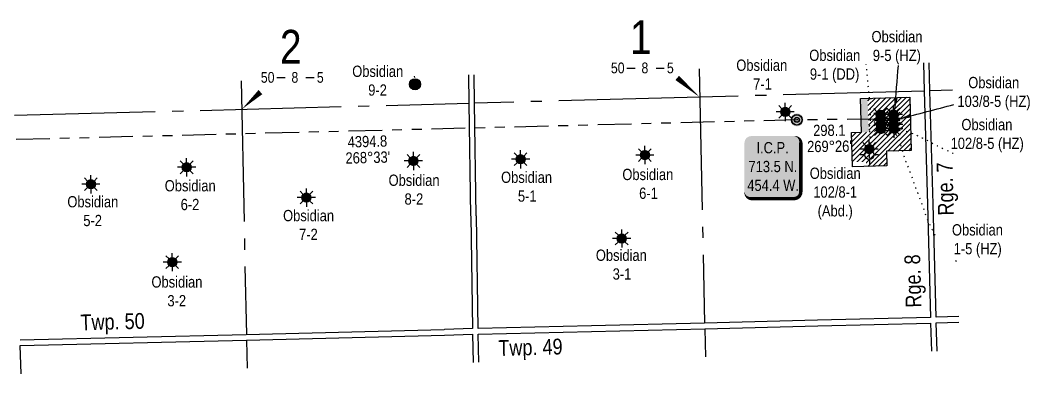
# Model space of a CAD drawing. Extents: x 626550 to 632078, y 5902939 to 5909485.
# Drawn here: x 630895 to 631790, y 5903609 to 5903923 of the extents above; entities that cross this region are included whole.
import ezdxf
from ezdxf.enums import TextEntityAlignment as Align

# ---------------------------------------------------------------- set-up
doc = ezdxf.new("R2010")
doc.units = 0
doc.header["$LTSCALE"] = 5
for name, pattern in [('foc-DOT', [1, 0.2, -0.8]), ('foc-DRILLPATH', [14.75, 6, -1.75, 1.75, -1.75, 1.75, -1.75]), ('foc-QUARTERLINE', [33, 25, -3, 2, -3])]:
    doc.linetypes.add(name, pattern=pattern)
for name, color, linetype in [('10', 1, 'Continuous'), ('9', 3, 'Continuous'), ('AB_SEC_N83UTMz11', 7, 'Continuous'), ('ABADATA-DRILL', 8, 'foc-DOT'), ('ABADATA-DRILL-T', 8, 'Continuous'), ('CG-NOTES', 7, 'Continuous'), ('D-TXT', 6, 'Continuous'), ('L-BD', 7, 'Continuous'), ('L-MON', 1, 'Continuous'), ('L-QSEC', 8, 'foc-QUARTERLINE'), ('L-SEC', 7, 'Continuous'), ('L-SECLBL', 7, 'Continuous'), ('L-SECQ', 8, 'foc-QUARTERLINE'), ('P-PDRILLPATH', 12, 'foc-DRILLPATH'), ('P-PROPOSED', 10, 'Continuous'), ('P-PROPOSED-EXISTING-H', 59, 'Continuous'), ('P-PROPOSED-H', 21, 'Continuous')]:
    doc.layers.add(name, color=color, linetype=linetype)
doc.layers.add('AS-GENERAL', color=48, linetype='Continuous', lineweight=18)
doc.styles.add('80', font='ARIALN.TTF', dxfattribs={"height": 10})
doc.styles.add('80CG', font='ARIALN.TTF', dxfattribs={"height": 10})
doc.styles.add('80L', font='ARIALN.TTF', dxfattribs={"height": 10})
doc.styles.add('SIMPLEX', font='ARIALN.TTF')
doc.dimstyles.new('Compass 5 000', dxfattribs={"dimscale": 5, "dimtxt": 9, "dimasz": 2, "dimexe": 0.2, "dimexo": 0.0625, "dimgap": 0.5, "dimtad": 0, "dimtih": 1, "dimtoh": 1, "dimzin": 0, "dimdsep": 46, "dimtxsty": '80CG', "dimcen": 0.1, "dimse1": 1, "dimse2": 1, "dimclrd": 256, "dimclrt": 256, "dimaunit": 1, "dimadec": 4, "dimazin": 0, "dimtfac": 0.06, "dimtofl": 0, "dimtmove": 0, "dimatfit": 1, "dimfxl": 0.2, "dimtolj": 1, "dimtzin": 0, "dimlwd": -1, "dimarcsym": 0})

# ---------------------------------------------------------------- blocks, each defined once
blk = doc.blocks.new('L-SECLBL')
at = {"layer": '9', "color": 7}
for p, q in [((-5.08, -27.83), (-12.29, -27.83)), ((20.7, -27.83), (13.5, -27.83))]:
    blk.add_line(p, q, dxfattribs=at)
at = {"layer": '10', "color": 2, "style": 'SIMPLEX'}
blk.add_attdef('SEC', text='', height=30, dxfattribs=at).set_placement((0, 0), align=Align.MIDDLE)
at = {"layer": '10', "color": 5, "style": '80L'}
blk.add_attdef('TWP', text='', height=9.5, dxfattribs=at).set_placement((-14.43, -27.37), align=Align.MIDDLE_RIGHT)
blk.add_attdef('RGE', text='', height=9.5, dxfattribs=at).set_placement((3.62, -27.37), align=Align.MIDDLE_CENTER)
blk.add_attdef('MER', text='', height=9.5, dxfattribs=at).set_placement((23.17, -27.37), align=Align.MIDDLE_LEFT)
blk = doc.blocks.new('GAS')
h = blk.add_hatch(color=255)
h.dxf.hatch_style = 1
edge = h.paths.add_edge_path()
edge.add_arc((0, 0), 0.9, 0, 360)
for p, q in [((-0.81, 0), (-1.62, 0)), ((-0.57, 0.57), (-1.14, 1.14)), ((0, 0.81), (0, 1.62)), ((0.57, 0.57), (1.14, 1.14)), ((1.62, 0), (0.81, 0)), ((-0.57, -0.57), (-1.14, -1.14)), ((0, -0.81), (0, -1.62)), ((1.14, -1.14), (0.57, -0.57))]:
    blk.add_line(p, q)
blk.add_circle((0, 0), 0.8)
blk = doc.blocks.new('GABD')
for p, q in [((-0.81, 0), (-1.62, 0)), ((0, 0.81), (0, 1.62)), ((1.62, 0), (0.81, 0)), ((0, -0.81), (0, -1.62))]:
    blk.add_line(p, q)
blk.add_circle((0, 0), 0.8)
blk = doc.blocks.new('WC')
at = {"layer": 'L-MON'}
h = blk.add_hatch(color=255, dxfattribs=at)
h.dxf.hatch_style = 1
edge = h.paths.add_edge_path()
edge.add_arc((0, 0), 0.9, 0, 360)
at = {"layer": 'L-MON', "color": 240, "flags": 128}
for points in [[(-0.62, 0.5), (-1.23, 1.12)], [(0.52, 0.61), (1.13, 1.21)], [(-1.18, -1.18), (-0.56, -0.57)], [(1.16, -1.18), (0.56, -0.57)]]:
    blk.add_lwpolyline(points, dxfattribs=at)
at = {"layer": 'L-MON', "color": 240}
for radius in [0.8, 0.373]:
    blk.add_circle((0, 0), radius, dxfattribs=at)
blk = doc.blocks.new('BH-Existing')
at = {"layer": 'ABADATA-DRILL-T'}
h = blk.add_hatch(color=256, dxfattribs=at)
h.dxf.hatch_style = 1
edge = h.paths.add_edge_path()
edge.add_arc((0, 0), 0.5, 0, 360)
blk.add_circle((0, 0), 0.5, dxfattribs=at)
blk = doc.blocks.new('plbh')
at = {"layer": 'L-MON'}
h = blk.add_hatch(color=255, dxfattribs=at)
h.dxf.hatch_style = 1
edge = h.paths.add_edge_path()
edge.add_arc((0, 0), 1.16, 0, 360)
h = blk.add_hatch(color=256, dxfattribs=at)
h.dxf.hatch_style = 1
h.paths.add_polyline_path([(-0.96, 0, 1), (0.96, 0, 1)])
h.paths.add_polyline_path([(0.91, 0, -1), (-0.91, 0, -1)], flags=16)
h.paths.add_polyline_path([(0.45, 0, -1), (-0.45, 0, -1)], flags=0)
h = blk.add_hatch(color=256, dxfattribs=at)
h.dxf.hatch_style = 1
h.paths.add_polyline_path([(-0.45, 0, 1), (0.45, 0, 1)])
h.paths.add_polyline_path([(0.4, 0, -1), (-0.4, 0, -1)], flags=16)
at = {"layer": 'L-MON', "color": 240}
for radius in [0.96, 0.91, 0.45, 0.4]:
    blk.add_circle((0, 0), radius, dxfattribs=at)
blk = doc.blocks.new('*U527')
h = blk.add_hatch(color=255)
edge = h.paths.add_edge_path()
edge.add_line((-19, -28.5), (19, -28.5))
edge.add_arc((19, -22.5), 6, 270, 360)
edge.add_line((25, -22.5), (25, 21))
edge.add_arc((19, 21), 6, 0, 90)
edge.add_line((19, 27), (-19, 27))
edge.add_arc((-19, 21), 6, 90, 180)
edge.add_line((-25, 21), (-25, -22.5))
edge.add_arc((-19, -22.5), 6, 180, 270)
at = {"color": 14, "flags": 128}
blk.add_lwpolyline([(-19, -28.5, 3, 3, 0), (19, -28.5, 3, 3, 0.414214), (25, -22.5, 3, 3, 0), (25, 21, 3, 0, 0.414214), (19, 27, 0, 0, 0), (-19, 27, 0, 0, 0.414214), (-25, 21, 0, 0, 0), (-25, -22.5, 0, 3, 0.414214)], format="xyseb", close=True, dxfattribs=at)
at = {"color": 14, "style": '80'}
blk.add_attdef('ENTER_TEXT_001', (-26.85, -4.92), '', height=10, dxfattribs=at)

msp = doc.modelspace()

# ---------------------------------------------------------------- hatches: boundary and pattern name
at = {"layer": 'P-PROPOSED-EXISTING-H'}
h = msp.add_hatch(dxfattribs=at)
h.set_pattern_fill('ANSI31', color=256, scale=0.99968, style=0)
h.set_pattern_definition([(45, (273.483, 3718.45), (-2.2443463282, 2.2443463282), [])])
h.paths.add_polyline_path([(631647.418, 5903823.731), (631646.423, 5903853.7), (631683.899, 5903854.704), (631685.173, 5903807.236), (631663.127, 5903806.646), (631663.457, 5903793.72), (631632.999, 5903792.927), (631632.216, 5903823.386)])
at = {"layer": 'P-PROPOSED-H'}
h = msp.add_hatch(color=256, dxfattribs=at)
h.dxf.hatch_style = 1
h.paths.add_polyline_path([(631647.418, 5903823.731), (631646.423, 5903853.7), (631640.181, 5903853.533), (631640.985, 5903823.603)])

# ---------------------------------------------------------------- linework, layer by layer
at = {"layer": 'AB_SEC_N83UTMz11'}
for p, q in [((631292.317, 5903874.453), (631292.671, 5903849.259)), ((631292.671, 5903849.259), (631294.101, 5903749.279)), ((631294.458, 5903749.229), (631295.888, 5903649.249)), ((631295.888, 5903649.249), (631270.903, 5903648.618)), ((631270.974, 5903643.591), (631295.96, 5903644.222)), ((631295.96, 5903644.222), (631296.618, 5903619.238))]:
    msp.add_line(p, q, dxfattribs=at)
at = {"layer": 'ABADATA-DRILL', "flags": 128}
for points in [[(631647.804, 5903808.917), (631647.804, 5903808.917), (631647.792, 5903808.922), (631647.702, 5903809.075), (631647.626, 5903809.49), (631647.693, 5903810.237), (631647.93, 5903811.232), (631648.233, 5903812.408), (631648.476, 5903813.678), (631648.611, 5903815.017), (631648.634, 5903816.453), (631648.619, 5903817.921), (631648.625, 5903819.404), (631648.599, 5903820.896), (631648.565, 5903822.401), (631648.514, 5903823.883), (631648.395, 5903825.32), (631648.246, 5903826.891), (631648.214, 5903828.434), (631648.347, 5903830.035), (631648.571, 5903831.717), (631648.832, 5903833.483), (631648.988, 5903835.18), (631648.991, 5903837.161), (631648.951, 5903839.06), (631648.917, 5903841.083), (631648.88, 5903843.16), (631648.84, 5903845.152), (631648.734, 5903847.283), (631648.542, 5903849.506), (631648.309, 5903851.715), (631648.091, 5903853.997), (631647.882, 5903856.313), (631647.61, 5903858.661), (631647.373, 5903860.998), (631647.166, 5903863.238), (631646.894, 5903865.731), (631646.681, 5903868.014), (631646.489, 5903870.279), (631646.266, 5903872.634), (631646.053, 5903875.004), (631645.869, 5903877.313), (631645.632, 5903879.754), (631645.4, 5903881.996), (631645.251, 5903883.703)], [(631244.168, 5903873.211), (631244.362, 5903871.976), (631244.631, 5903869.628), (631244.884, 5903866.138)], [(631669.79, 5903830.541), (631669.77, 5903830.548), (631669.684, 5903830.576), (631669.535, 5903830.634), (631669.37, 5903830.717), (631669.184, 5903830.829), (631669.148, 5903830.888), (631669.359, 5903830.854), (631669.488, 5903830.8), (631669.483, 5903830.77), (631669.477, 5903830.717), (631669.455, 5903830.614), (631669.453, 5903830.497), (631669.496, 5903830.323), (631669.574, 5903830.212), (631669.62, 5903830.174), (631669.436, 5903830.036), (631669.271, 5903829.954), (631669.297, 5903829.995), (631669.329, 5903829.94), (631669.354, 5903829.841), (631669.357, 5903829.826), (631669.36, 5903829.814), (631669.371, 5903829.787), (631669.425, 5903829.718), (631669.54, 5903829.626), (631669.723, 5903829.536), (631669.978, 5903829.451), (631670.3, 5903829.35), (631670.674, 5903829.222), (631671.098, 5903829.071), (631671.561, 5903828.899), (631672.049, 5903828.7), (631672.558, 5903828.462), (631673.116, 5903828.189), (631673.772, 5903827.897), (631674.515, 5903827.595), (631675.33, 5903827.25), (631676.177, 5903826.851), (631677.037, 5903826.414), (631677.909, 5903825.961), (631678.792, 5903825.505), (631679.705, 5903825.058), (631680.685, 5903824.622), (631681.71, 5903824.193), (631682.757, 5903823.751), (631683.82, 5903823.305), (631684.941, 5903822.839), (631686.139, 5903822.362), (631687.456, 5903821.86), (631688.839, 5903821.341), (631690.272, 5903820.768), (631691.728, 5903820.13), (631693.244, 5903819.409), (631694.798, 5903818.632), (631696.394, 5903817.823), (631698.02, 5903816.982), (631699.655, 5903816.11), (631701.313, 5903815.208), (631702.993, 5903814.309), (631704.761, 5903813.397), (631706.582, 5903812.5), (631708.41, 5903811.61), (631710.281, 5903810.691), (631712.132, 5903809.772), (631713.991, 5903808.843), (631715.899, 5903807.917), (631717.878, 5903806.989), (631719.895, 5903806.062), (631721.944, 5903805.123), (631723.202, 5903804.541)], [(631669.894, 5903826.787), (631669.874, 5903826.761), (631669.792, 5903826.757), (631669.66, 5903826.808), (631669.612, 5903826.734), (631669.634, 5903826.51), (631669.652, 5903826.285), (631669.636, 5903826.072), (631669.548, 5903825.885), (631669.513, 5903825.814), (631669.508, 5903825.796), (631669.417, 5903825.736), (631669.392, 5903825.935), (631669.485, 5903826.09), (631669.562, 5903826.203), (631669.427, 5903826.296), (631669.365, 5903826.56), (631669.412, 5903827.021), (631669.312, 5903827.389), (631669.161, 5903827.505), (631669.095, 5903827.173), (631669.1, 5903827.08), (631669.11, 5903826.988), (631669.126, 5903826.871), (631669.17, 5903826.709), (631669.256, 5903826.514), (631669.364, 5903826.31), (631669.498, 5903826.091), (631669.685, 5903825.808), (631669.92, 5903825.457), (631670.187, 5903825.032), (631670.45, 5903824.571), (631670.698, 5903824.098), (631670.919, 5903823.617), (631671.108, 5903823.099), (631671.294, 5903822.539), (631671.496, 5903821.912), (631671.73, 5903821.236), (631672.025, 5903820.516), (631672.381, 5903819.77), (631672.78, 5903818.981), (631673.217, 5903818.113), (631673.673, 5903817.15), (631674.142, 5903816.105), (631674.596, 5903814.99), (631675.008, 5903813.823), (631675.387, 5903812.608), (631675.76, 5903811.315), (631676.142, 5903809.998), (631676.554, 5903808.639), (631677.031, 5903807.217), (631677.568, 5903805.718), (631678.106, 5903804.17), (631678.62, 5903802.584), (631679.123, 5903800.952), (631679.652, 5903799.258), (631680.227, 5903797.544), (631680.892, 5903795.759), (631681.632, 5903793.946), (631682.408, 5903792.107), (631683.167, 5903790.244), (631683.91, 5903788.342), (631684.598, 5903786.537), (631684.641, 5903786.426), (631685.355, 5903784.478), (631686.057, 5903782.504), (631686.733, 5903780.574), (631686.757, 5903780.505), (631687.483, 5903778.487), (631688.25, 5903776.437), (631689.046, 5903774.346), (631689.864, 5903772.235), (631690.69, 5903770.124), (631691.512, 5903768.004), (631692.324, 5903765.868), (631693.133, 5903763.719), (631693.926, 5903761.538), (631694.705, 5903759.321), (631695.493, 5903757.059), (631696.272, 5903754.82), (631697.063, 5903752.554), (631697.886, 5903750.285), (631698.722, 5903748.085), (631699.593, 5903745.873), (631699.604, 5903745.846), (631700.513, 5903743.628), (631701.491, 5903741.432), (631702.528, 5903739.302), (631703.632, 5903737.177), (631704.749, 5903735.054), (631705.885, 5903732.94), (631707.066, 5903730.839), (631708.301, 5903728.78), (631709.592, 5903726.747), (631710.938, 5903724.753), (631712.36, 5903722.787), (631713.826, 5903720.892), (631715.326, 5903719.08), (631716.912, 5903717.27), (631718.523, 5903715.519), (631720.189, 5903713.795), (631721.863, 5903712.138), (631723.619, 5903710.503), (631725.39, 5903708.951), (631725.867, 5903708.553)]]:
    msp.add_lwpolyline(points, dxfattribs=at)
at = {"layer": 'AS-GENERAL', "const_width": 0.375, "flags": 128}
msp.add_lwpolyline([(631650.162, 5903852.59), (631648.34, 5903852.574)], dxfattribs=at)
at = {"layer": 'L-QSEC'}
for p, q in [((631090.723, 5903869.253), (631095.23, 5903644.183)), ((630889.449, 5903838.705), (631292.671, 5903849.259)), ((631095.331, 5903639.156), (631096.003, 5903614.124))]:
    msp.add_line(p, q, dxfattribs=at)
at = {"layer": 'L-SEC'}
for p, q in [((631695.882, 5903885.058), (631696.557, 5903860.075)), ((631701.584, 5903860.216), (631700.909, 5903885.193)), ((631297.697, 5903849.397), (631297.343, 5903874.583)), ((631696.557, 5903860.075), (631699.42, 5903759.712)), ((631704.445, 5903759.857), (631701.584, 5903860.216)), ((631299.127, 5903749.407), (631297.697, 5903849.397)), ((631699.42, 5903759.712), (631702.195, 5903659.227)), ((631707.222, 5903659.354), (631704.445, 5903759.857)), ((631300.914, 5903649.368), (631299.485, 5903749.358)), ((631727.218, 5903659.916), (631707.222, 5903659.354)), ((631401.348, 5903651.754), (631300.914, 5903649.368)), ((631501.782, 5903654.141), (631401.348, 5903651.754)), ((631602.006, 5903656.64), (631501.782, 5903654.141)), ((631501.89, 5903649.114), (631602.13, 5903651.615)), ((631702.195, 5903659.227), (631602.006, 5903656.64)), ((631602.13, 5903651.615), (631702.336, 5903654.2)), ((631702.336, 5903654.2), (631703.042, 5903629.216)), ((631707.363, 5903654.325), (631727.357, 5903654.887)), ((631708.068, 5903629.359), (631707.363, 5903654.325)), ((631300.986, 5903644.341), (631401.438, 5903646.728)), ((631301.644, 5903619.362), (631300.986, 5903644.341)), ((631401.438, 5903646.728), (631501.89, 5903649.114))]:
    msp.add_line(p, q, dxfattribs=at)
at = {"layer": 'L-SEC', "flags": 128}
for points in [[(630894.531, 5903639.192), (631095.206, 5903644.183), (631270.847, 5903648.618)], [(630894.659, 5903634.165), (631095.331, 5903639.156), (631270.974, 5903643.591)], [(630895.348, 5903609.165), (630894.658, 5903634.173)]]:
    msp.add_lwpolyline(points, dxfattribs=at)
at = {"layer": 'L-SECLBL', "flags": 128}
for points in [[(631497.473, 5903854.745, 0, 4.998, 0), (631477.503, 5903871.812, 0, 0, 0)], [(631091.229, 5903843.986, 0, 4.998, 0), (631107.727, 5903859.216, 0, 0, 0)]]:
    msp.add_lwpolyline(points, format="xyseb", dxfattribs=at)
at = {"layer": 'L-SECQ'}
for p, q in [((631496.938, 5903879.732), (631501.772, 5903654.14)), ((631696.557, 5903860.075), (631497.473, 5903854.745)), ((631721.64, 5903860.805), (631701.584, 5903860.216)), ((631497.472, 5903854.746), (631297.697, 5903849.397)), ((631501.89, 5903649.114), (631502.554, 5903624.294))]:
    msp.add_line(p, q, dxfattribs=at)
at = {"layer": 'P-PDRILLPATH', "flags": 128}
msp.add_lwpolyline([(631658.172, 5903835.272), (631583.678, 5903834.547), (630485.678, 5903806.797)], dxfattribs=at)

# ---------------------------------------------------------------- block references
at = {"layer": 'ABADATA-DRILL-T', "xscale": 9.996803199999999, "yscale": 9.996803199999999, "zscale": 9.996803199999999}
msp.add_blockref('BH-Existing', (631244.877, 5903866.136), dxfattribs=at)
at = {"layer": 'ABADATA-DRILL-T', "color": 6, "xscale": 4.998401599999999, "yscale": 4.998401599999999, "zscale": 4.998401599999999}
for name, p in [('GAS', (631573.309, 5903841.649)), ('GAS', (631669.313, 5903839.323)), ('GAS', (631669.418, 5903835.574)), ('GAS', (631669.544, 5903830.57)), ('GAS', (631669.64, 5903826.822)), ('GAS', (631243.48, 5903798.087)), ('GAS', (631338.525, 5903799.617)), ('GAS', (631448.789, 5903803.304)), ('GABD', (631648.005, 5903803.469)), ('GAS', (631042.28, 5903792.509)), ('GAS', (630957.288, 5903777.437)), ('GAS', (631148.539, 5903765.616)), ('GAS', (631428.256, 5903729.247)), ('GAS', (631029.486, 5903708.262))]:
    msp.add_blockref(name, p, dxfattribs=at)
at = {"layer": 'L-MON', "xscale": 4.998401599999999, "yscale": 4.998401599999999, "zscale": 4.998401599999999}
for name, p in [('plbh', (631583.678, 5903834.547)), ('WC', (631658.072, 5903839.023)), ('WC', (631658.172, 5903835.272)), ('WC', (631658.309, 5903830.278)), ('WC', (631658.407, 5903826.526))]:
    msp.add_blockref(name, p, dxfattribs=at)
at = {"layer": 'L-SECLBL', "color": 6, "xscale": 0.99968032, "yscale": 0.99968032, "zscale": 0.99968032}
msp.add_blockref('L-SECLBL', (631445.206, 5903908.053), dxfattribs=at).add_auto_attribs({'SEC': '1', 'TWP': '50', 'RGE': '8', 'MER': '5'})
at = {"layer": 'L-SECLBL'}
msp.add_blockref('L-SECLBL', (631134.642, 5903899.656), dxfattribs=at).add_auto_attribs({'SEC': '2', 'TWP': '50', 'RGE': '8', 'MER': '5'})

# ---------------------------------------------------------------- texts
at = {"layer": 'ABADATA-DRILL-T', "char_height": 9.9968, "attachment_point": 1, "style": '80L'}
for s, insert, width in [('\\pi0.3398;Obsidian\\P\\pi1.5161;9-5 (HZ)', (631649.547, 5903913.452), 44.49914), ('\\pi10.248;Obsidian\\P\\pi0.6637;103/8-5 (HZ)', (631725.46, 5903872.687), 64.31545), ('\\pi10.248;Obsidian\\P\\pi0.6637;102/8-5 (HZ)', (631719.414, 5903835.397), 64.31545)]:
    msp.add_mtext(s, dxfattribs=dict(at, insert=insert, width=width))
for s, width, insert in [('\\pi9.4948;Obsidian\\P\\pi24.452;7-1', 62.80905, (631520.432, 5903888.087)), ('\\pi0.35403;Obsidian\\P\\pi14.521;9-2', 44.5276, (631188.846, 5903882.701)), ('\\pi0.35403;Obsidian\\P\\pi14.521;8-2', 44.5276, (631221.079, 5903785.991)), ('\\pi9.4948;Obsidian\\P\\pi24.418;5-1', 62.80905, (631311.744, 5903788.613)), ('\\pi9.4948;Obsidian\\P\\pi24.394;6-1', 62.80905, (631419.334, 5903791.112)), ('\\pi0.35403;Obsidian\\P\\pi14.497;6-2', 44.5276, (631022.475, 5903781.109)), ('\\pi0.35403;Obsidian\\P\\pi14.521;5-2', 44.5276, (630936.073, 5903766.915)), ('\\pi0.35403;Obsidian\\P\\pi14.555;7-2', 44.5276, (631127.48, 5903754.608)), ('\\pi9.4948;Obsidian\\P\\pi24.418;3-1', 62.80905, (631395.829, 5903719.431)), ('\\pi0.35403;Obsidian\\P\\pi14.521;3-2', 44.5276, (631010.701, 5903695.72))]:
    msp.add_mtext_dynamic_manual_height_columns(s, width=width, gutter_width=50, heights=[0], dxfattribs=dict(at, insert=insert))
at = {"layer": 'D-TXT', "color": 3, "char_height": 13.9955, "attachment_point": 1, "style": '80L'}
for s, width, insert, rotation in [('Rge. 7', 63.86109, (631708.921, 5903749.466), 91.581942), ('Rge. 8', 73.75526, (631680.272, 5903667.71), 91.581942), ('Twp. 50', 101.3954, (630947.854, 5903661.744), 1.478772), ('Twp. 49', 101.3954, (631318.61, 5903638.987), 1.478772)]:
    msp.add_mtext_dynamic_manual_height_columns(s, width=width, gutter_width=47.5, heights=[0], dxfattribs=dict(at, insert=insert, rotation=rotation))
at = {"layer": 'L-BD', "color": 3, "style": '80L'}
for s, rotation, p in [('298.1', 0.558, (631612.437, 5903825.33)), ('4394.8', 1.4477, (631202.65, 5903815.417)), ("269°26'", 0.558, (631612.576, 5903811.085)), ("268°33'", 1.4477, (631203.01, 5903801.176))]:
    msp.add_text(s, height=9.9968, rotation=rotation, dxfattribs=at).set_placement(p, align=Align.MIDDLE)

# ---------------------------------------------------------------- leaders
at = {"layer": 'ABADATA-DRILL-T', "path_type": 1}
for points in [[(631670.644, 5903844.095), (631673.748, 5903882.755)], [(631675.184, 5903835.669), (631722.96, 5903848.201)]]:
    msp.add_leader(points, dimstyle='Compass 5 000', override={"dimgap": 0.5, "dimtad": 0}, dxfattribs=at)

# ---------------------------------------------------------------- next in the draw order: texts
at = {"layer": 'ABADATA-DRILL-T', "insert": (631591.737, 5903896.89), "char_height": 9.9968, "attachment_point": 1, "style": '80L', "bg_fill": 3, "box_fill_scale": 1.15, "bg_fill_color": 256, "bg_fill_true_color": 256, "bg_fill_transparency": 0}
msp.add_mtext_dynamic_manual_height_columns('\\pi2.9261;Obsidian\\P\\pi3.4682;9-1 (DD)', width=49.6718, gutter_width=50, heights=[0], dxfattribs=at)
at = {"layer": 'ABADATA-DRILL-T', "char_height": 9.9968, "bg_fill": 2}
for s, insert, width, attachment_point, style in [('\\A1;Obsidian\\P102/8-1\\P(Abd.)', (631617.67, 5903769.011), 44.49914, 5, '80CG'), ('\\pi9.4847;Obsidian\\P\\pi11.046;1-5 (HZ)', (631711.76, 5903741.935), 62.78897, 1, '80L')]:
    msp.add_mtext(s, dxfattribs=dict(at, insert=insert, width=width, attachment_point=attachment_point, style=style))

# ---------------------------------------------------------------- next in the draw order: linework, layer by layer
at = {"layer": 'P-PROPOSED', "flags": 128}
msp.add_lwpolyline([(631685.173, 5903807.236), (631663.127, 5903806.646), (631663.457, 5903793.72), (631632.999, 5903792.927), (631632.216, 5903823.386), (631640.985, 5903823.603), (631640.181, 5903853.533), (631683.899, 5903854.704)], close=True, dxfattribs=at)

# ---------------------------------------------------------------- next in the draw order: block references
at = {"layer": 'ABADATA-DRILL-T', "xscale": 4.998401599999999, "yscale": 4.998401599999999, "zscale": 4.998401599999999}
msp.add_blockref('GAS', (631647.822, 5903808.642), dxfattribs=at)
at = {"layer": 'CG-NOTES', "color": 3}
ref = msp.add_blockref('*U527', (631562.164, 5903793.201), dxfattribs=dict(at, xscale=0.99968032, yscale=0.99968032, zscale=0.99968032))
ref.add_attrib('ENTER_TEXT_001', 'I.C.P.', (631547.789, 5903804.881), dxfattribs={"layer": '0', "color": 14, "height": 9.9968, "style": '80'})
ref.add_attrib('ENTER_TEXT_002', '713.5 N.', (631540.745, 5903788.179), dxfattribs={"layer": '0', "color": 14, "height": 9.9968, "style": '80'})
ref.add_attrib('ENTER_TEXT_003', '454.4 W.', (631539.671, 5903771.517), dxfattribs={"layer": '0', "color": 14, "height": 9.9968, "style": '80'})

doc.saveas('drawing.dxf')
